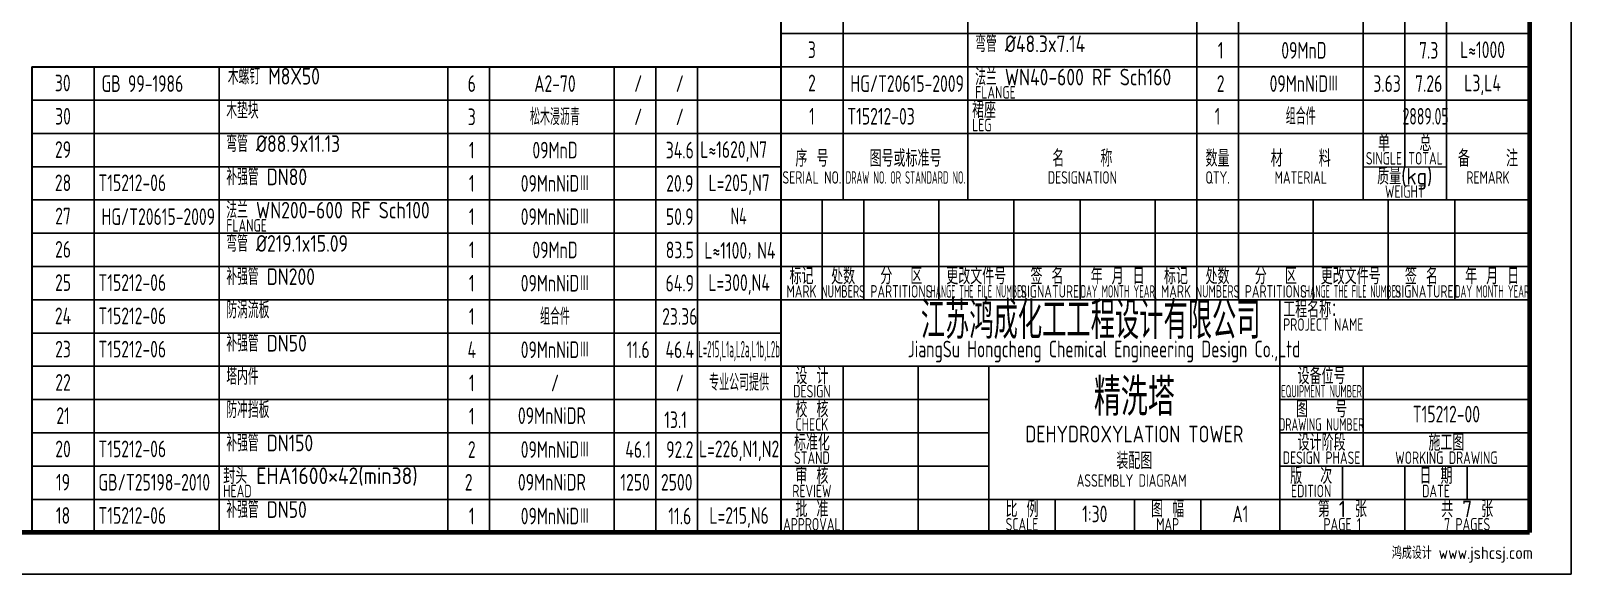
# Model space of a CAD drawing. Header units: millimetres. Extents: x -750 to 17070, y -300 to 24930.
# Drawn here: x 5963 to 17070, y -300 to 3620 of the extents above; entities that cross this region are included whole.
import ezdxf
from ezdxf.enums import TextEntityAlignment as Align

# ---------------------------------------------------------------- set-up
doc = ezdxf.new("R2010")
doc.units = ezdxf.units.MM
doc.header["$LTSCALE"] = 10
for name, color, linetype, lineweight in [('1轮廓实线层', 7, 'Continuous', 30), ('6文字层', 3, 'Continuous', 15), ('图框层', 7, 'Continuous', 70)]:
    doc.layers.add(name, color=color, linetype=linetype, lineweight=lineweight)
doc.layers.add('2细线层', color=4, linetype='Continuous')
doc.styles.add('工程字', font='gbenor.shx', dxfattribs={"width": 0.8, "bigfont": 'gbcbig.shx'})

# ---------------------------------------------------------------- blocks, each defined once
blk = doc.blocks.new('*U23')
at = {"layer": '2细线层'}
for p, q in [((17070, 24930), (17070, -300)), ((17070, -300), (-750, -300))]:
    blk.add_line(p, q, dxfattribs=at)
at = {"layer": '图框层'}
for p, q in [((16770, 24630), (16770, 0)), ((16770, 0), (0, 0))]:
    blk.add_line(p, q, dxfattribs=at)

msp = doc.modelspace()

# ---------------------------------------------------------------- linework, layer by layer
at = {"layer": '1轮廓实线层'}
for p, q in [((11370.002, 6960), (11370, 0)), ((5970.002, 3360), (5970.002, 0)), ((5970.002, 3360), (11370.002, 3360))]:
    msp.add_line(p, q, dxfattribs=at)
at = {"layer": '2细线层'}
for p, q in [((11820.002, 2400), (11820.002, 6960)), ((12720.002, 2400), (12720.002, 6960)), ((14370.002, 2400), (14370.002, 6960)), ((14670.002, 2400), (14670.002, 6960)), ((15570, 2400), (15570, 6960)), ((15870, 2640), (15870, 6960)), ((16170, 2400), (16170, 6960)), ((11370.002, 3600), (16770.002, 3600)), ((6420.001, 0), (6420.001, 3360)), ((7320.001, 0), (7320.001, 3360)), ((8970.001, 0), (8970.001, 3360)), ((9270.001, 0), (9270.001, 3360)), ((10169.999, 0), (10169.999, 3360)), ((10469.999, 0), (10469.999, 3360)), ((10769.999, 0), (10769.999, 3360)), ((11370.002, 3360), (16770.002, 3360)), ((5970.002, 3120), (11370.002, 3120)), ((11370.002, 3120), (16770.002, 3120)), ((5970.002, 2880), (11370.002, 2880)), ((11370.002, 2880), (16770.002, 2880)), ((5970.002, 2640), (11370.002, 2640)), ((5970.002, 2400), (11370.002, 2400)), ((11370.001, 2400), (16770.001, 2400)), ((11670.001, 1680), (11670.001, 2400)), ((11670.001, 1680), (11670.001, 2400)), ((11970.001, 1680), (11970.001, 2400)), ((11970.001, 1680), (11970.001, 2400)), ((12510.001, 1680), (12510.001, 2400)), ((12510.001, 1680), (12510.001, 2400)), ((13050.001, 1680), (13050.001, 2400)), ((13050.001, 1680), (13050.001, 2400)), ((13530.001, 1680), (13530.001, 2400)), ((13530.001, 1680), (13530.001, 2400)), ((14070.001, 1680), (14070.001, 2400)), ((14070.001, 1680), (14070.001, 2400)), ((14370.001, 1680), (14370.001, 2400)), ((14370.001, 1680), (14370.001, 2400)), ((14670.001, 1680), (14670.001, 2400)), ((14670.001, 1680), (14670.001, 2400)), ((15210.001, 1680), (15210.001, 2400)), ((15210.001, 1680), (15210.001, 2400)), ((15750.001, 1680), (15750.001, 2400)), ((15750.001, 1680), (15750.001, 2400)), ((16230.001, 1680), (16230.001, 2400)), ((16230.001, 1680), (16230.001, 2400)), ((5970.002, 2160), (11370.002, 2160)), ((11370.001, 2160), (16770.001, 2160)), ((11370.001, 2160), (16770.001, 2160)), ((5970.002, 1920), (11370.002, 1920)), ((11370, 1920), (16770, 1920)), ((5970.002, 1680), (11370.002, 1680)), ((11370, 1680), (16770, 1680)), ((14970, 0), (14970, 1680)), ((5970.002, 1440), (11370.002, 1440)), ((5970.002, 1200), (11370.002, 1200)), ((11370, 1200), (16770, 1200)), ((11820, 0), (11820, 1200)), ((12360, 0), (12360, 1200)), ((12870, 0), (12870, 1200)), ((15570, 480), (15570, 1200)), ((5970.002, 960), (11370.002, 960)), ((11370, 960), (12870, 960)), ((14970, 960), (16770, 960)), ((5970.002, 720), (11370.002, 720)), ((11370, 720), (12870, 720)), ((14970, 720), (16770, 720)), ((5970.002, 480), (11370.002, 480)), ((11370, 480), (12870, 480)), ((14970, 480), (16770, 480)), ((15420, 240), (15420, 480)), ((15870, 0), (15870, 480)), ((16320, 240), (16320, 480)), ((5970.002, 240), (11370.002, 240)), ((11370, 240), (16770, 240)), ((13350, 0), (13350, 240)), ((13920, 0), (13920, 240)), ((14400, 0), (14400, 240)), ((5970.002, 0), (11370.002, 0))]:
    msp.add_line(p, q, dxfattribs=at)
at = {"layer": '6文字层'}
msp.add_line((15570, 2640), (16170, 2640), dxfattribs=at)

# ---------------------------------------------------------------- block references
at = {"layer": '图框层'}
msp.add_blockref('*U23', (0, 0), dxfattribs=at)

# ---------------------------------------------------------------- texts
at = {"layer": '6文字层', "style": '工程字'}
for s, height, width, p in [('弯管 %%c48.3x7.14', 120, 0.9, (12772.359, 3466.384)), ('木螺钉 M8X50', 120, 0.9, (7383.24, 3232.451)), ('法兰 WN40-600 RF Sch160', 120, 0.9, (12772.359, 3226.384)), ('GB 99-1986', 120, 0.8, (6472.359, 3179.5)), ('HG/T20615-2009', 120, 0.8, (11872.359, 3179.5)), ('FLANGE', 90, 0.8, (12772.359, 3131.164)), ('木垫块', 120, 0.9, (7372.359, 2986.384)), ('T15212-03', 120, 0.8, (11850.002, 2943.731)), ('LEG', 90, 0.8, (12750.002, 2895.395)), ('弯管 %%c88.9x11.13', 120, 0.9, (7372.359, 2746.384)), ('T15212-06', 120, 0.8, (6450.001, 2463.731)), ('补强管 DN80', 120, 0.9, (7372.359, 2506.383)), ('HG/T20615-2009', 120, 0.8, (6472.359, 2219.5)), ('法兰 WN200-600 RF Sch100', 120, 0.9, (7372.359, 2266.384)), ('FLANGE', 90, 0.8, (7372.359, 2171.163)), ('弯管 %%c219.1x15.09', 120, 0.9, (7372.359, 2026.384)), ('补强管 DN200', 120, 0.9, (7372.359, 1786.383)), ('T15212-06', 120, 0.8, (6450.001, 1743.731)), ('防涡流板 ', 120, 0.9, (7372.359, 1546.384)), ('江苏鸿成化工工程设计有限公司', 270, 0.9, (12380.438, 1397.22)), ('T15212-06', 120, 0.8, (6450.001, 1503.731)), ('PROJECT NAME', 90, 0.8, (14993.628, 1455.88)), ('T15212-06', 120, 0.8, (6450.001, 1263.731)), ('补强管 DN50', 120, 0.9, (7372.359, 1306.384)), ('JiangSu Hongcheng Chemical Engineering Design Co.,Ltd', 120, 0.8, (12286.099, 1264.424)), ('塔内件', 120, 0.9, (7372.359, 1066.384)), ('防冲挡板', 120, 0.9, (7372.359, 826.384)), ('补强管 DN150', 120, 0.9, (7372.359, 586.384)), ('T15212-06', 120, 0.8, (6450.001, 543.731)), ('GB/T25198-2010', 120, 0.8, (6450.002, 303.331)), ('HEAD', 90, 0.8, (7350.002, 254.995)), ('补强管 DN50', 120, 0.9, (7372.359, 106.384)), ('T15212-06', 120, 0.8, (6450.001, 63.731))]:
    msp.add_text(s, height=height, dxfattribs=dict(at, width=width)).set_placement(p)
for s, height, width, p in [('3', 120, 0.8, (11595.001, 3423.731)), ('1', 120, 0.8, (14542.359, 3419.5)), ('09MnD', 120, 0.8, (15142.359, 3419.5)), ('7.3', 120, 0.8, (16042.358, 3419.5)), ('L≈1000', 120, 0.8, (16430.902, 3423.731)), ('30', 120, 0.8, (6193.178, 3183.731)), ('6', 120, 0.8, (9142.359, 3179.5)), ('A2-70', 120, 0.8, (9742.359, 3179.5)), ('/', 120, 0.8, (10342.358, 3179.5)), ('/', 120, 0.8, (10642.358, 3179.5)), ('2', 120, 0.8, (11595.001, 3183.731)), ('2', 120, 0.8, (14542.359, 3179.5)), ('09MnNiDⅢ', 120, 0.8, (15142.359, 3179.5)), ('3.63', 120, 0.8, (15742.358, 3179.5)), ('7.26', 120, 0.8, (16042.358, 3179.5)), ('L3,L4', 120, 0.8, (16430.902, 3183.731)), ('30', 120, 0.8, (6195.001, 2943.731)), ('3', 120, 0.8, (9142.359, 2939.5)), ('松木浸沥青', 120, 0.8, (9742.359, 2939.5)), ('/', 120, 0.8, (10342.358, 2939.5)), ('/', 120, 0.8, (10642.358, 2939.5)), ('1', 120, 0.8, (11595.001, 2943.731)), ('1', 120, 0.8, (14520.002, 2943.731)), ('组合件', 120, 0.8, (15120.002, 2943.731)), ('2889.05', 120, 0.7, (16020, 2943.731)), ('29', 120, 0.8, (6195.001, 2703.731)), ('1', 120, 0.8, (9142.359, 2699.5)), ('09MnD', 120, 0.8, (9742.359, 2699.5)), ('34.6', 120, 0.8, (10642.358, 2699.5)), ('L≈1620,N7', 120, 0.8, (11030.902, 2703.731)), ('SINGLE', 90, 0.8, (15720, 2655.394)), ('TOTAL', 90, 0.8, (16020, 2655.394)), ('28', 120, 0.8, (6195.001, 2463.731)), ('1', 120, 0.8, (9142.359, 2459.499)), ('09MnNiDⅢ', 120, 0.8, (9742.359, 2459.499)), ('20.9', 120, 0.8, (10642.358, 2459.5)), ('L=205,N7', 120, 0.8, (11070.002, 2463.731)), ('SERIAL NO.', 90, 0.8, (11595.002, 2517.156)), ('DRAW NO. OR STANDARD NO.', 90, 0.6, (12270.002, 2517.156)), ('DESIGNATION', 90, 0.8, (13545.002, 2517.156)), ('QTY.', 90, 0.8, (14520.002, 2517.156)), ('MATERIAL', 90, 0.8, (15120.002, 2517.156)), ('REMARK', 90, 0.8, (16470.002, 2517.156)), ('WEIGHT', 90, 0.8, (15870, 2415.394)), ('27', 120, 0.8, (6195.001, 2223.731)), ('1', 120, 0.8, (9142.359, 2219.5)), ('09MnNiDⅢ', 120, 0.8, (9742.359, 2219.5)), ('50.9', 120, 0.8, (10642.358, 2219.5)), ('N4', 120, 0.7, (11066.618, 2223.731)), ('26', 120, 0.8, (6195.001, 1983.731)), ('1', 120, 0.8, (9142.359, 1979.5)), ('09MnD', 120, 0.8, (9742.359, 1979.5)), ('83.5', 120, 0.8, (10642.358, 1979.5)), ('L≈1100，N4', 120, 0.8, (11075.685, 1975.835)), ('25', 120, 0.8, (6195.001, 1743.731)), ('1', 120, 0.8, (9142.359, 1739.499)), ('09MnNiDⅢ', 120, 0.8, (9742.359, 1739.499)), ('64.9', 120, 0.8, (10642.358, 1739.5)), ('L=300,N4', 120, 0.8, (11070.002, 1743.731)), ('MARK', 90, 0.8, (11520, 1695.395)), ('NUMBERS', 90, 0.7, (11819.999, 1695.394)), ('PARTITIONS', 90, 0.8, (12239.999, 1695.394)), ('CHANGE THE FILE NUMBER', 90, 0.45, (12779.999, 1695.394)), (' SIGNATURE', 90, 0.8, (13289.999, 1695.394)), ('DAY MONTH YEAR', 90, 0.6, (13799.999, 1695.394)), ('MARK', 90, 0.8, (14220, 1695.395)), ('NUMBERS', 90, 0.7, (14519.999, 1695.394)), ('PARTITIONS', 90, 0.8, (14939.999, 1695.394)), ('CHANGE THE FILE NUMBER', 90, 0.45, (15479.999, 1695.394)), (' SIGNATURE', 90, 0.8, (15989.999, 1695.394)), ('DAY MONTH YEAR', 90, 0.6, (16499.999, 1695.394)), ('24', 120, 0.8, (6195.001, 1503.731)), ('1', 120, 0.8, (9142.359, 1499.5)), ('组合件', 120, 0.8, (9742.359, 1499.5)), ('23.36', 120, 0.8, (10642.358, 1499.5)), ('23', 120, 0.8, (6195.001, 1263.731)), ('4', 120, 0.8, (9142.359, 1259.499)), ('09MnNiDⅢ', 120, 0.8, (9742.359, 1259.499)), ('11.6', 120, 0.8, (10342.358, 1259.499)), ('46.4', 120, 0.8, (10642.358, 1259.499)), ('L=215,L1a,L2a,L1b,L2b', 120, 0.45, (11070.002, 1263.731)), ('22', 120, 0.8, (6195.001, 1023.731)), ('1', 120, 0.8, (9142.359, 1019.5)), ('/', 120, 0.8, (9742.359, 1019.5)), ('/', 120, 0.8, (10642.358, 1019.5)), ('专业公司提供', 120, 0.6, (11070.002, 1023.731)), ('DESIGN', 90, 0.8, (11594.999, 975.395)), ('EQUIPMENT NUMBER', 90, 0.6, (15269.999, 975.395)), ('21', 120, 0.8, (6195.001, 783.731)), ('1', 120, 0.8, (9142.359, 779.499)), ('09MnNiDR', 120, 0.8, (9720.002, 783.731)), ('T15212-00', 120, 0.8, (16169.999, 795.001)), ('13.1', 120, 0.8, (10612.281, 754.016)), ('CHECK', 90, 0.8, (11594.999, 735.395)), ('DRAWING NUMBER', 90, 0.7, (15269.999, 735.395)), ('DEHYDROXYLATION TOWER', 120, 0.9, (13920, 650.95)), ('20', 120, 0.8, (6195.001, 543.731)), ('2', 120, 0.8, (9142.359, 539.5)), ('09MnNiDⅢ', 120, 0.8, (9742.359, 539.5)), ('46.1', 120, 0.8, (10342.358, 539.5)), ('92.2', 120, 0.8, (10642.358, 539.5)), ('L=226,N1,N2', 120, 0.8, (11070.002, 543.731)), ('STAND', 90, 0.8, (11594.999, 495.395)), ('DESIGN PHASE', 90, 0.8, (15269.999, 495.395)), ('WORKING DRAWING', 90, 0.8, (16169.999, 495.395)), ('19', 120, 0.8, (6195.001, 303.731)), ('2', 120, 0.8, (9120.002, 303.331)), ('09MnNiDR', 120, 0.8, (9720.002, 303.731)), ('1250', 120, 0.8, (10320, 303.331)), ('2500', 120, 0.8, (10620, 303.331)), ('REVIEW', 90, 0.8, (11594.999, 255.395)), ('ASSEMBLY DIAGRAM ', 90, 0.8, (13920, 330.849)), ('EDITION', 90, 0.8, (15195, 255.395)), ('DATE', 90, 0.8, (16095, 255.395)), ('18', 120, 0.8, (6195.001, 63.731)), ('1', 120, 0.8, (9142.359, 59.5)), ('09MnNiDⅢ', 120, 0.8, (9742.359, 59.5)), ('11.6', 120, 0.8, (10642.358, 59.5)), ('L=215,N6', 120, 0.8, (11070.002, 63.731)), ('1:30', 120, 0.8, (13634.999, 75.002)), ('A1', 120, 0.8, (14684.999, 75.002)), ('APPROVAL', 90, 0.8, (11594.999, 15.395)), ('SCALE', 90, 0.8, (13109.999, 15.396)), ('MAP', 90, 0.8, (14159.999, 15.395)), ('PAGE 1', 90, 0.8, (15420, 15.395)), ('7 PAGES', 90, 0.8, (16320, 15.395))]:
    msp.add_text(s, height=height, dxfattribs=dict(at, width=width)).set_placement(p, align=Align.CENTER)
for s, height, p in [('裙座', 120, (12750.002, 2990.616)), ('工程名称：', 120, (14993.628, 1551.074)), ('封头 EHA1600×42(min38)', 120, (7350.002, 350.215)), ('鸿成设计 www.jshcsj.com', 90, (15776.943, -190.164))]:
    msp.add_text(s, height=height, dxfattribs=at).set_placement(p)
for s, height, p in [('单', 120, (15720, 2750.615)), ('总', 120, (16020, 2750.615)), ('序 号', 120, (11595.002, 2640)), ('图号或标准号', 120, (12270.002, 2640)), ('名    称', 120, (13545.002, 2640)), ('数量', 120, (14520.002, 2640)), ('材    料', 120, (15120.002, 2640)), ('备    注', 120, (16470.002, 2640)), ('质量(kg)', 120, (15870, 2510.615)), ('标记', 120, (11520, 1790.616)), ('处数', 120, (11819.999, 1790.615)), ('分  区', 120, (12239.999, 1790.615)), ('更改文件号', 120, (12779.999, 1790.615)), ('签 名', 120, (13289.999, 1790.615)), ('年 月 日', 120, (13799.999, 1790.615)), ('标记', 120, (14220, 1790.616)), ('处数', 120, (14519.999, 1790.615)), ('分  区', 120, (14939.999, 1790.615)), ('更改文件号', 120, (15479.999, 1790.615)), ('签 名', 120, (15989.999, 1790.615)), ('年 月 日', 120, (16499.999, 1790.615)), ('设 计', 120, (11594.999, 1070.616)), ('精洗塔', 270, (13920, 843.197)), ('设备位号', 120, (15269.999, 1070.616)), ('校 核', 120, (11594.999, 830.616)), ('图   号', 120, (15269.999, 830.616)), ('标准化', 120, (11594.999, 590.616)), ('设计阶段', 120, (15269.999, 590.616)), ('施工图', 120, (16169.999, 590.616)), ('装配图', 120, (13920, 458.652)), ('审 核', 120, (11594.999, 350.616)), ('版  次', 120, (15195, 350.616)), ('日 期', 120, (16095, 350.616)), ('批 准', 120, (11594.999, 110.616)), ('比 例', 120, (13109.999, 110.616)), ('图 幅', 120, (14159.999, 110.616)), ('第 1 张', 120, (15420, 110.616)), ('共 7 张', 120, (16320, 110.616))]:
    msp.add_text(s, height=height, dxfattribs=at).set_placement(p, align=Align.CENTER)

doc.saveas('drawing.dxf')
